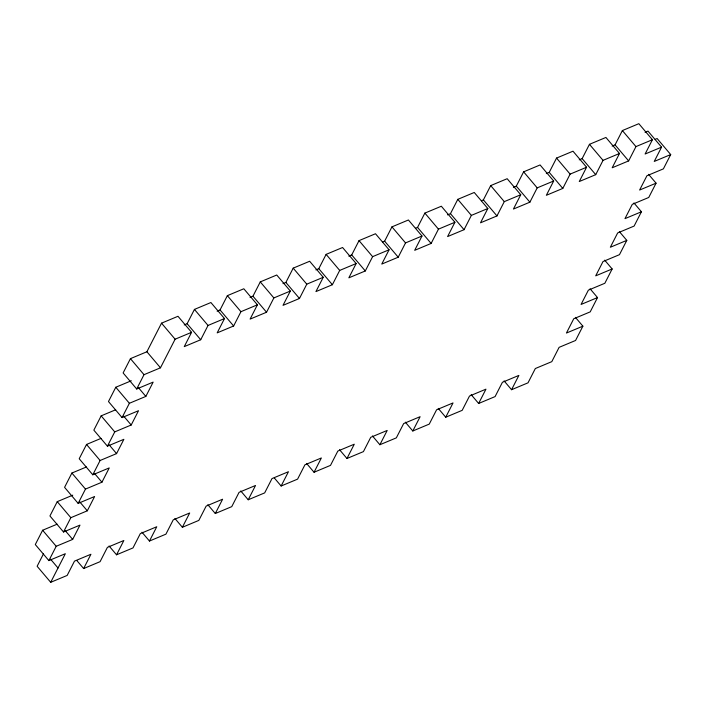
<?xml version="1.0" encoding="UTF-8"?>
<svg xmlns="http://www.w3.org/2000/svg" width="706" height="706" viewBox="0 0 706 706"><rect width="100%" height="100%" fill="white"/><g stroke="black" fill="none" stroke-linecap="round" stroke-linejoin="round"><path stroke-width="1.06" d="M57.142 524.179L42.616 530.25L35.3 544.555L48.882 560.59L65.34 553.707L50.708 582.309L37.127 566.274L43.463 553.883M72.744 495.18L57.257 501.648L49.932 515.954L63.522 531.989L79.981 525.114L72.665 539.41L56.206 546.285L48.882 560.59M86.414 466.984L71.888 473.046L64.573 487.352L78.154 503.387L94.613 496.512L87.297 510.809L70.838 517.692L63.522 531.989M101.046 438.382L86.529 444.453L79.204 458.75L92.795 474.785L109.253 467.91L101.938 482.207L85.47 489.09L78.154 503.387M115.687 409.78L101.161 415.852L93.845 430.148L107.427 446.183L123.885 439.308L116.569 453.605L100.111 460.488L92.795 474.785M131.29 380.772L115.793 387.25L108.477 401.546L122.067 417.581L138.526 410.707L131.201 425.003L114.743 431.887L107.427 446.183M184.222 324.928L187.125 323.71L194.441 309.413L210.9 302.53L224.49 318.565L208.032 325.448L200.716 339.745L184.257 346.628L191.573 332.323L177.983 316.288L161.524 323.171L146.892 351.764L130.434 358.648L123.118 372.945L136.699 388.988L153.158 382.105L145.842 396.41L129.383 403.285L122.067 417.581M136.699 388.988L144.015 374.683L160.474 367.808L175.114 339.207L191.573 332.323M76.83 560.538L83.626 568.551L90.942 554.254L74.483 561.129L67.167 575.434L50.708 582.309M217.139 311.17L220.043 309.952L227.358 295.655L243.817 288.772L257.408 304.815L250.092 319.112L266.55 312.237L273.866 297.932L290.325 291.057L276.743 275.013L260.276 281.897L252.96 296.193L250.056 297.411M224.49 318.565L217.174 332.87L233.633 325.987L240.949 311.69L257.408 304.815M109.068 545.976L116.543 554.801L123.859 540.496L107.4 547.379L100.084 561.676L83.626 568.551M141.985 532.218L149.46 541.043L156.776 526.738L140.317 533.621L133.002 547.918L116.543 554.801M282.974 283.653L285.877 282.435L293.202 268.139L309.66 261.264L323.242 277.299L315.926 291.596L332.385 284.721L339.701 270.416L356.159 263.541L342.578 247.506L326.119 254.381L318.794 268.686L315.891 269.895M290.325 291.057L283.009 305.354L299.468 298.479L306.783 284.174L323.242 277.299M174.903 518.46L182.377 527.285L189.693 512.98L173.235 519.863L165.919 534.16L149.46 541.043M207.829 504.702L215.295 513.527L222.611 499.221L206.152 506.105L198.836 520.401L182.377 527.285M348.808 256.137L351.712 254.928L359.036 240.622L375.495 233.748L389.077 249.783L381.761 264.079L398.219 257.205L405.535 242.908L421.994 236.025L408.412 219.99L391.954 226.864L384.629 241.17L382.696 241.981M356.159 263.541L348.843 277.837L365.302 270.963L372.618 256.657L389.077 249.783M240.746 490.944L248.212 499.769L255.528 485.472L239.069 492.347L231.753 506.643L215.295 513.527M274.343 477.988L281.129 486.01L288.454 471.714L271.986 478.589L264.671 492.894L248.212 499.769M415.613 228.223L417.546 227.411L424.871 213.106L441.329 206.231L454.911 222.266L447.595 236.572L464.054 229.688L471.37 215.392L487.828 208.508L474.247 192.473L457.788 199.357L450.472 213.653L447.56 214.871M421.994 236.025L414.678 250.33L431.137 243.446L438.452 229.15L454.911 222.266M306.58 463.436L314.046 472.252L321.371 457.956L304.913 464.83L297.588 479.136L281.129 486.01M339.498 449.678L346.964 458.494L354.288 444.198L337.83 451.072L330.505 465.378L314.046 472.252M481.448 200.707L483.389 199.895L490.705 185.599L507.164 178.715L520.746 194.75L513.43 209.055L529.888 202.172L537.204 187.875L553.663 181.001L540.081 164.957L523.623 171.84L516.307 186.137L513.403 187.355M487.828 208.508L480.512 222.814L496.971 215.93L504.287 201.634L520.746 194.75M372.415 435.92L379.881 444.736L387.206 430.439L370.747 437.314L363.422 451.619L346.964 458.494M405.332 422.162L412.798 430.987L420.123 416.681L403.664 423.565L396.34 437.861L379.881 444.736M546.32 173.597L549.224 172.379L556.54 158.082L572.998 151.199L586.58 167.243L579.264 181.539L595.723 174.664L603.039 160.359L619.497 153.484L605.916 137.449L589.457 144.324L582.141 158.621L579.238 159.838M553.663 181.001L546.347 195.297L562.806 188.423L570.121 174.117L586.58 167.243M438.25 408.403L445.724 417.228L453.04 402.923L436.582 409.807L429.257 424.103L412.798 430.987M471.167 394.645L478.642 403.47L485.957 389.165L469.499 396.048L462.183 410.345L445.724 417.228M612.155 146.08L615.058 144.871L622.374 130.566L638.833 123.691L652.415 139.726L645.099 154.023L661.557 147.148L647.976 131.113L645.072 132.322M619.497 153.484L612.181 167.781L628.64 160.906L635.956 146.601L652.415 139.726M504.084 380.887L511.559 389.712L518.875 375.407L502.416 382.29L495.1 396.587L478.642 403.47M661.557 147.148L654.241 161.445L670.7 154.57L657.118 138.535L655.177 139.338M575.416 317.356L582.882 326.172L575.567 340.477L559.108 347.352L551.792 361.657L535.333 368.532L528.017 382.828L511.559 389.712M590.048 288.754L597.523 297.57L590.207 311.875L573.749 318.75L566.424 333.055L582.882 326.172M604.689 260.152L612.155 268.968L604.839 283.274L588.38 290.148L581.064 304.454L597.523 297.57M619.321 231.55L626.796 240.375L619.471 254.672L603.012 261.547L595.696 275.852L612.155 268.968M633.953 202.949L641.427 211.774L634.112 226.07L617.653 232.954L610.337 247.25L626.796 240.375M648.593 174.347L656.068 183.172L648.743 197.468L632.285 204.352L624.969 218.648L641.427 211.774M670.7 154.57L663.384 168.866L646.925 175.75L639.61 190.046L656.068 183.172M622.374 130.566L635.956 146.601M615.058 144.871L628.64 160.906M589.457 144.324L603.039 160.359M582.141 158.621L595.723 174.664M556.54 158.082L570.121 174.117M549.224 172.379L562.806 188.423M523.623 171.84L537.204 187.875M516.307 186.137L529.888 202.172M490.705 185.599L504.287 201.634M483.389 199.895L496.971 215.93M457.788 199.357L471.37 215.392M450.472 213.653L464.054 229.688M424.871 213.106L438.452 229.15M417.546 227.411L431.137 243.446M391.954 226.864L405.535 242.908M384.629 241.17L398.219 257.205M359.036 240.622L372.618 256.657M351.712 254.928L365.302 270.963M326.119 254.381L339.701 270.416M318.794 268.686L332.385 284.721M293.202 268.139L306.783 284.174M285.877 282.435L299.468 298.479M260.276 281.897L273.866 297.932M252.96 296.193L266.55 312.237M227.358 295.655L240.949 311.69M220.043 309.952L233.633 325.987M194.441 309.413L208.032 325.448M187.125 323.71L200.716 339.745M161.524 323.171L175.114 339.207M146.892 351.764L160.474 367.808M130.434 358.648L144.015 374.683M138.367 387.585L145.842 396.41M115.793 387.25L129.383 403.285M123.735 416.187L131.201 425.003M101.161 415.852L114.743 431.887M109.095 444.789L116.569 453.605M86.529 444.453L100.111 460.488M94.463 473.391L101.938 482.207M71.888 473.046L85.47 489.09M79.822 501.992L87.297 510.809M57.257 501.648L70.838 517.692M65.19 530.594L72.665 539.41M42.616 530.25L56.206 546.285M50.558 559.187L58.024 568.012"/></g></svg>
